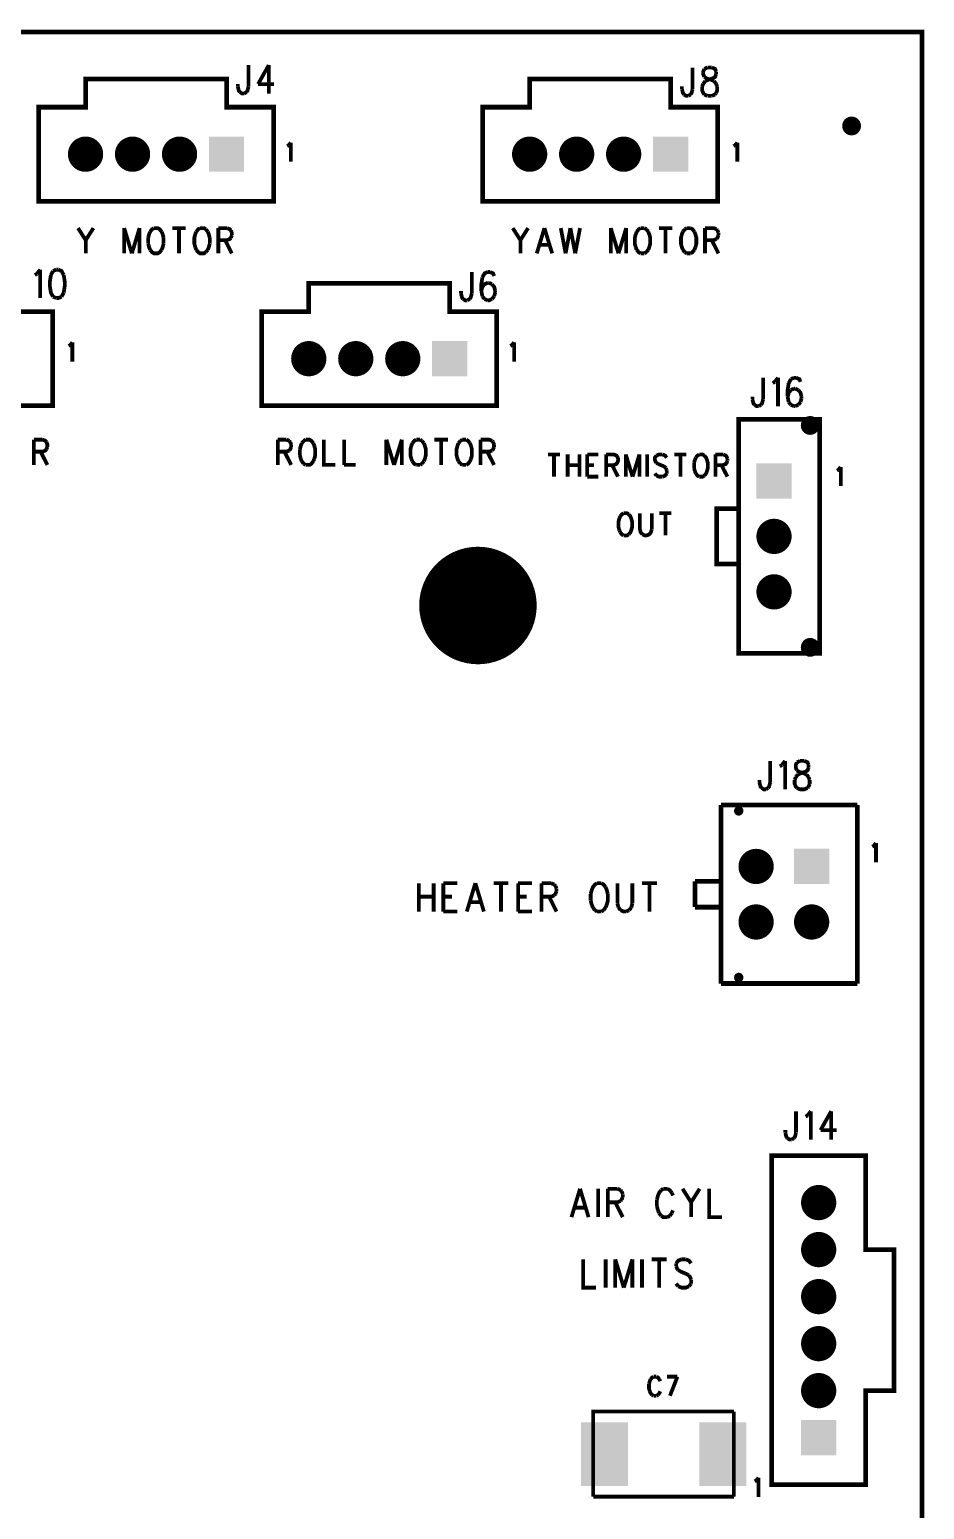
# Model space of a CAD drawing. Extents: x 7.77 to 13.51, y 7.55 to 13.01.
# Drawn here: x 11.601 to 13.505, y 9.857 to 13.005 of the extents above; entities that cross this region are included whole.
import ezdxf

# ---------------------------------------------------------------- set-up
doc = ezdxf.new("R2010")
doc.units = 0
doc.layers.get('0').update_dxf_attribs({"linetype": 'CONTINUOUS'})
doc.layers.add('ASSEMBLY_PHO', color=7, linetype='CONTINUOUS')

# ---------------------------------------------------------------- blocks, each defined once
blk = doc.blocks.new('SQUARE_3')
blk.add_solid([(-0.0375, -0.0375), (-0.0375, 0.0375), (0.0375, -0.0375), (0.0375, 0.0375)])
blk = doc.blocks.new('ROUND_4')
at = {"const_width": 0.0375}
blk.add_lwpolyline([(-0.01875, 0, 1), (0.01875, 0, 1)], format="xyb", close=True, dxfattribs=at)
blk = doc.blocks.new('ROUND_25')
at = {"const_width": 0.02}
blk.add_lwpolyline([(-0.01, 0, 1), (0.01, 0, 1)], format="xyb", close=True, dxfattribs=at)
blk = doc.blocks.new('ROUND_27')
at = {"const_width": 0.01}
blk.add_lwpolyline([(-0.005, 0, 1), (0.005, 0, 1)], format="xyb", close=True, dxfattribs=at)
blk = doc.blocks.new('ROUND_184')
at = {"const_width": 0.125}
blk.add_lwpolyline([(-0.0625, 0, 1), (0.0625, 0, 1)], format="xyb", close=True, dxfattribs=at)
blk = doc.blocks.new('RECTANGLE_188')
blk.add_solid([(-0.05, -0.0675), (-0.05, 0.0675), (0.05, -0.0675), (0.05, 0.0675)])

msp = doc.modelspace()

# ---------------------------------------------------------------- linework, layer by layer
at = {"layer": 'ASSEMBLY_PHO'}
for points, const_width in [([(8, 8), (13.5, 8), (13.5, 13), (8, 13), (8, 8)], 0.01), ([(12.06672, 12.92937), (12.06672, 12.88337)], 0.008), ([(12.1099, 12.92937), (12.08718, 12.88912)], 0.008), ([(12.1099, 12.92937), (12.1099, 12.869)], 0.008), ([(13.01172, 12.92437), (13.01172, 12.87837)], 0.008), ([(13.03672, 12.9215), (13.03445, 12.91575), (13.03445, 12.91), (13.03672, 12.90425)], 0.008), ([(13.04354, 12.92437), (13.03672, 12.9215)], 0.008), ([(13.03672, 12.90425), (13.04127, 12.90137)], 0.008), ([(13.04127, 12.90137), (13.05036, 12.8985), (13.05718, 12.89562)], 0.008), ([(13.05263, 12.92437), (13.04354, 12.92437)], 0.008), ([(13.04581, 12.8985), (13.0549, 12.90137)], 0.008), ([(13.06172, 12.91575), (13.05945, 12.9215), (13.05263, 12.92437)], 0.008), ([(13.0549, 12.90137), (13.05945, 12.90425), (13.06172, 12.91)], 0.008), ([(13.06172, 12.91), (13.06172, 12.91575)], 0.008), ([(11.62, 12.84), (11.62, 12.64), (12.12, 12.64), (12.12, 12.84), (12.02, 12.84), (12.02, 12.9), (11.72, 12.9), (11.72, 12.84), (11.62, 12.84)], 0.01), ([(12.044, 12.88337), (12.044, 12.88912)], 0.008), ([(12.04854, 12.87187), (12.04627, 12.87475), (12.044, 12.88337)], 0.008), ([(12.05763, 12.869), (12.05309, 12.869), (12.04854, 12.87187)], 0.008), ([(12.06218, 12.87187), (12.05763, 12.869)], 0.008), ([(12.06672, 12.88337), (12.06445, 12.87475), (12.06218, 12.87187)], 0.008), ([(12.08718, 12.88912), (12.12127, 12.88912)], 0.008), ([(12.565, 12.84), (12.565, 12.64), (13.065, 12.64), (13.065, 12.84), (12.965, 12.84), (12.965, 12.9), (12.665, 12.9), (12.665, 12.84), (12.565, 12.84)], 0.01), ([(12.989, 12.87837), (12.989, 12.88412)], 0.008), ([(12.99354, 12.86687), (12.99127, 12.86975), (12.989, 12.87837)], 0.008), ([(13.01172, 12.87837), (13.00945, 12.86975), (13.00718, 12.86687)], 0.008), ([(13.03218, 12.88412), (13.03445, 12.88987)], 0.008), ([(13.03672, 12.86687), (13.03445, 12.86975), (13.03218, 12.8755), (13.03218, 12.88412)], 0.008), ([(13.03445, 12.88987), (13.039, 12.89562)], 0.008), ([(13.039, 12.89562), (13.04581, 12.8985)], 0.008), ([(13.05718, 12.89562), (13.06172, 12.88987)], 0.008), ([(13.06172, 12.88987), (13.064, 12.88412)], 0.008), ([(13.064, 12.88412), (13.064, 12.8755), (13.06172, 12.86975)], 0.008), ([(13.00263, 12.864), (12.99809, 12.864), (12.99354, 12.86687)], 0.008), ([(13.00718, 12.86687), (13.00263, 12.864)], 0.008), ([(13.04354, 12.864), (13.03672, 12.86687)], 0.008), ([(13.05263, 12.864), (13.04354, 12.864)], 0.008), ([(13.05945, 12.86687), (13.05263, 12.864)], 0.008), ([(13.06172, 12.86975), (13.05945, 12.86687)], 0.008), ([(12.149, 12.75693), (12.15218, 12.75887)], 0.008), ([(12.15218, 12.75887), (12.15695, 12.76468)], 0.008), ([(12.15695, 12.76468), (12.15695, 12.724)], 0.008), ([(13.099, 12.75693), (13.10218, 12.75887)], 0.008), ([(13.10218, 12.75887), (13.10695, 12.76468)], 0.008), ([(13.10695, 12.76468), (13.10695, 12.724)], 0.008), ([(11.704, 12.58281), (11.72036, 12.55718)], 0.008), ([(11.73672, 12.58281), (11.72036, 12.55718)], 0.008), ([(11.72036, 12.55718), (11.72036, 12.529)], 0.008), ([(11.80218, 12.58281), (11.80218, 12.529)], 0.008), ([(11.80218, 12.58281), (11.81854, 12.529)], 0.008), ([(11.8349, 12.58281), (11.81854, 12.529)], 0.008), ([(11.8349, 12.58281), (11.8349, 12.529)], 0.008), ([(11.8574, 12.57512), (11.85536, 12.57), (11.85331, 12.56231)], 0.008), ([(11.85331, 12.56231), (11.85331, 12.5495)], 0.008), ([(11.86559, 12.58281), (11.8615, 12.58025), (11.8574, 12.57512)], 0.008), ([(11.88195, 12.57512), (11.87786, 12.58025), (11.87377, 12.58281), (11.86559, 12.58281)], 0.008), ([(11.88604, 12.56231), (11.884, 12.57), (11.88195, 12.57512)], 0.008), ([(11.88604, 12.5495), (11.88604, 12.56231)], 0.008), ([(11.90445, 12.58281), (11.93309, 12.58281)], 0.008), ([(11.91877, 12.58281), (11.91877, 12.529)], 0.008), ([(11.95354, 12.57), (11.9515, 12.56231), (11.9515, 12.5495), (11.95354, 12.54181)], 0.008), ([(11.95559, 12.57512), (11.95354, 12.57)], 0.008), ([(11.96377, 12.58281), (11.95968, 12.58025), (11.95559, 12.57512)], 0.008), ([(11.97604, 12.58025), (11.97195, 12.58281), (11.96377, 12.58281)], 0.008), ([(11.98013, 12.57512), (11.97604, 12.58025)], 0.008), ([(11.98422, 12.56231), (11.98218, 12.57), (11.98013, 12.57512)], 0.008), ([(11.98422, 12.5495), (11.98422, 12.56231)], 0.008), ([(12.00263, 12.58281), (12.00263, 12.529)], 0.008), ([(12.00263, 12.58281), (12.02104, 12.58281)], 0.008), ([(12.02104, 12.55718), (12.00263, 12.55718)], 0.008), ([(12.01695, 12.55718), (12.03127, 12.529)], 0.008), ([(12.02104, 12.58281), (12.02718, 12.58025), (12.02922, 12.57768)], 0.008), ([(12.02922, 12.56231), (12.02718, 12.55975), (12.02104, 12.55718)], 0.008), ([(12.02922, 12.57768), (12.03127, 12.57256), (12.03127, 12.56743)], 0.008), ([(12.03127, 12.56743), (12.02922, 12.56231)], 0.008), ([(12.629, 12.58281), (12.64536, 12.55718)], 0.008), ([(12.66172, 12.58281), (12.64536, 12.55718)], 0.008), ([(12.64536, 12.55718), (12.64536, 12.529)], 0.008), ([(12.6965, 12.58281), (12.68013, 12.529)], 0.008), ([(12.6965, 12.58281), (12.71286, 12.529)], 0.008), ([(12.73127, 12.58281), (12.7415, 12.529)], 0.008), ([(12.75172, 12.58281), (12.7415, 12.529)], 0.008), ([(12.75172, 12.58281), (12.76195, 12.529)], 0.008), ([(12.77218, 12.58281), (12.76195, 12.529)], 0.008), ([(12.83763, 12.58281), (12.83763, 12.529)], 0.008), ([(12.83763, 12.58281), (12.854, 12.529)], 0.008), ([(12.87036, 12.58281), (12.854, 12.529)], 0.008), ([(12.87036, 12.58281), (12.87036, 12.529)], 0.008), ([(12.89081, 12.57), (12.88877, 12.56231), (12.88877, 12.5495), (12.89081, 12.54181)], 0.008), ([(12.89286, 12.57512), (12.89081, 12.57)], 0.008), ([(12.90104, 12.58281), (12.89695, 12.58025), (12.89286, 12.57512)], 0.008), ([(12.90922, 12.58281), (12.90104, 12.58281)], 0.008), ([(12.91331, 12.58025), (12.90922, 12.58281)], 0.008), ([(12.9174, 12.57512), (12.91331, 12.58025)], 0.008), ([(12.9174, 12.53668), (12.91945, 12.54181), (12.9215, 12.5495), (12.9215, 12.56231), (12.91945, 12.57), (12.9174, 12.57512)], 0.008), ([(12.9399, 12.58281), (12.96854, 12.58281)], 0.008), ([(12.95422, 12.58281), (12.95422, 12.529)], 0.008), ([(12.99104, 12.57512), (12.989, 12.57), (12.98695, 12.56231), (12.98695, 12.5495), (12.989, 12.54181), (12.99104, 12.53668)], 0.008), ([(12.99513, 12.58025), (12.99104, 12.57512)], 0.008), ([(12.99922, 12.58281), (12.99513, 12.58025)], 0.008), ([(13.0074, 12.58281), (12.99922, 12.58281)], 0.008), ([(13.01559, 12.57512), (13.0115, 12.58025), (13.0074, 12.58281)], 0.008), ([(13.01763, 12.57), (13.01559, 12.57512)], 0.008), ([(13.01763, 12.54181), (13.01968, 12.5495), (13.01968, 12.56231), (13.01763, 12.57)], 0.008), ([(13.03809, 12.58281), (13.03809, 12.529)], 0.008), ([(13.03809, 12.58281), (13.0565, 12.58281), (13.06263, 12.58025)], 0.008), ([(13.0565, 12.55718), (13.03809, 12.55718)], 0.008), ([(13.0524, 12.55718), (13.06672, 12.529)], 0.008), ([(13.06263, 12.55975), (13.0565, 12.55718)], 0.008), ([(13.06263, 12.58025), (13.06468, 12.57768)], 0.008), ([(13.06672, 12.56743), (13.06468, 12.56231), (13.06263, 12.55975)], 0.008), ([(13.06468, 12.57768), (13.06672, 12.57256)], 0.008), ([(13.06672, 12.57256), (13.06672, 12.56743)], 0.008), ([(11.85331, 12.5495), (11.85536, 12.54181), (11.8574, 12.53668)], 0.008), ([(11.8574, 12.53668), (11.8615, 12.53156), (11.86559, 12.529), (11.87377, 12.529), (11.87786, 12.53156), (11.88195, 12.53668)], 0.008), ([(11.88195, 12.53668), (11.884, 12.54181), (11.88604, 12.5495)], 0.008), ([(11.95354, 12.54181), (11.95559, 12.53668)], 0.008), ([(11.95559, 12.53668), (11.95968, 12.53156), (11.96377, 12.529), (11.97195, 12.529), (11.97604, 12.53156)], 0.008), ([(11.97604, 12.53156), (11.98013, 12.53668)], 0.008), ([(11.98013, 12.53668), (11.98218, 12.54181), (11.98422, 12.5495)], 0.008), ([(12.68627, 12.54693), (12.70672, 12.54693)], 0.008), ([(12.89081, 12.54181), (12.89286, 12.53668)], 0.008), ([(12.89286, 12.53668), (12.89695, 12.53156), (12.90104, 12.529)], 0.008), ([(12.90104, 12.529), (12.90922, 12.529)], 0.008), ([(12.90922, 12.529), (12.91331, 12.53156)], 0.008), ([(12.91331, 12.53156), (12.9174, 12.53668)], 0.008), ([(12.99104, 12.53668), (12.99513, 12.53156)], 0.008), ([(12.99513, 12.53156), (12.99922, 12.529)], 0.008), ([(12.99922, 12.529), (13.0074, 12.529)], 0.008), ([(13.0074, 12.529), (13.0115, 12.53156), (13.01559, 12.53668)], 0.008), ([(13.01559, 12.53668), (13.01763, 12.54181)], 0.008), ([(11.61672, 12.48575), (11.62354, 12.49437)], 0.008), ([(11.62354, 12.49437), (11.62354, 12.434)], 0.008), ([(11.65763, 12.49437), (11.65081, 12.4915)], 0.008), ([(11.66218, 12.49437), (11.65763, 12.49437)], 0.008), ([(11.67354, 12.48287), (11.669, 12.4915), (11.66218, 12.49437)], 0.008), ([(11.15, 12.405), (11.15, 12.205), (11.65, 12.205), (11.65, 12.405), (11.55, 12.405), (11.55, 12.465), (11.25, 12.465), (11.25, 12.405), (11.15, 12.405)], 0.01), ([(11.61218, 12.48287), (11.61672, 12.48575)], 0.008), ([(11.64627, 12.48287), (11.644, 12.4685), (11.644, 12.45987)], 0.008), ([(11.65081, 12.4915), (11.64627, 12.48287)], 0.008), ([(11.67581, 12.4685), (11.67354, 12.48287)], 0.008), ([(11.67581, 12.45987), (11.67581, 12.4685)], 0.008), ([(12.095, 12.405), (12.095, 12.205), (12.595, 12.205), (12.595, 12.405), (12.495, 12.405), (12.495, 12.465), (12.195, 12.465), (12.195, 12.405), (12.095, 12.405)], 0.01), ([(12.54172, 12.48937), (12.54172, 12.44337)], 0.008), ([(12.56445, 12.47787), (12.56218, 12.4635), (12.56218, 12.44912)], 0.008), ([(12.57581, 12.46637), (12.569, 12.4635), (12.56445, 12.45775), (12.56218, 12.44912)], 0.008), ([(12.57581, 12.48937), (12.569, 12.4865), (12.56445, 12.47787)], 0.008), ([(12.58036, 12.48937), (12.57581, 12.48937)], 0.008), ([(12.57809, 12.46637), (12.57581, 12.46637)], 0.008), ([(12.5849, 12.4635), (12.57809, 12.46637)], 0.008), ([(12.58945, 12.48075), (12.58718, 12.4865), (12.58036, 12.48937)], 0.008), ([(12.59172, 12.44912), (12.58945, 12.45775), (12.5849, 12.4635)], 0.008), ([(11.644, 12.45987), (11.64627, 12.4455), (11.65081, 12.43687)], 0.008), ([(11.65081, 12.43687), (11.65763, 12.434)], 0.008), ([(11.65763, 12.434), (11.66218, 12.434), (11.669, 12.43687)], 0.008), ([(11.669, 12.43687), (11.67354, 12.4455)], 0.008), ([(11.67354, 12.4455), (11.67581, 12.45987)], 0.008), ([(12.519, 12.44337), (12.519, 12.44912)], 0.008), ([(12.52354, 12.43187), (12.52127, 12.43475), (12.519, 12.44337)], 0.008), ([(12.53263, 12.429), (12.52809, 12.429), (12.52354, 12.43187)], 0.008), ([(12.53718, 12.43187), (12.53263, 12.429)], 0.008), ([(12.54172, 12.44337), (12.53945, 12.43475), (12.53718, 12.43187)], 0.008), ([(12.56218, 12.44912), (12.56445, 12.43762)], 0.008), ([(12.56445, 12.43762), (12.569, 12.43187)], 0.008), ([(12.569, 12.43187), (12.57581, 12.429)], 0.008), ([(12.57581, 12.429), (12.57809, 12.429), (12.5849, 12.43187)], 0.008), ([(12.5849, 12.43187), (12.58945, 12.43762)], 0.008), ([(12.58945, 12.43762), (12.59172, 12.44625)], 0.008), ([(12.59172, 12.44625), (12.59172, 12.44912)], 0.008), ([(11.68718, 12.33387), (11.69195, 12.33968)], 0.008), ([(11.69195, 12.33968), (11.69195, 12.299)], 0.008), ([(12.62718, 12.33387), (12.63195, 12.33968)], 0.008), ([(12.63195, 12.33968), (12.63195, 12.299)], 0.008), ([(11.684, 12.33193), (11.68718, 12.33387)], 0.008), ([(12.624, 12.33193), (12.62718, 12.33387)], 0.008), ([(13.16172, 12.26437), (13.16172, 12.21837)], 0.008), ([(13.18218, 12.25287), (13.18672, 12.25575)], 0.008), ([(13.18672, 12.25575), (13.19354, 12.26437)], 0.008), ([(13.19354, 12.26437), (13.19354, 12.204)], 0.008), ([(13.21627, 12.25287), (13.214, 12.2385), (13.214, 12.22412)], 0.008), ([(13.22081, 12.2615), (13.21627, 12.25287)], 0.008), ([(13.22763, 12.26437), (13.22081, 12.2615)], 0.008), ([(13.22763, 12.24137), (13.22081, 12.2385)], 0.008), ([(13.23218, 12.26437), (13.22763, 12.26437)], 0.008), ([(13.2299, 12.24137), (13.22763, 12.24137)], 0.008), ([(13.23672, 12.2385), (13.2299, 12.24137)], 0.008), ([(13.24127, 12.25575), (13.239, 12.2615), (13.23218, 12.26437)], 0.008), ([(13.139, 12.21837), (13.139, 12.22412)], 0.008), ([(13.14354, 12.20687), (13.14127, 12.20975), (13.139, 12.21837)], 0.008), ([(13.16172, 12.21837), (13.15945, 12.20975), (13.15718, 12.20687)], 0.008), ([(13.22081, 12.2385), (13.21627, 12.23275), (13.214, 12.22412)], 0.008), ([(13.214, 12.22412), (13.21627, 12.21262)], 0.008), ([(13.21627, 12.21262), (13.22081, 12.20687)], 0.008), ([(13.24354, 12.22412), (13.24127, 12.23275), (13.23672, 12.2385)], 0.008), ([(13.23672, 12.20687), (13.24127, 12.21262)], 0.008), ([(13.24127, 12.21262), (13.24354, 12.22125)], 0.008), ([(13.24354, 12.22125), (13.24354, 12.22412)], 0.008), ([(13.15263, 12.204), (13.14809, 12.204), (13.14354, 12.20687)], 0.008), ([(13.15718, 12.20687), (13.15263, 12.204)], 0.008), ([(13.22081, 12.20687), (13.22763, 12.204)], 0.008), ([(13.22763, 12.204), (13.2299, 12.204)], 0.008), ([(13.2299, 12.204), (13.23672, 12.20687)], 0.008), ([(13.11, 12.176), (13.11, 11.678), (13.282, 11.678), (13.282, 12.176), (13.11, 12.176)], 0.01), ([(11.61013, 12.13281), (11.61013, 12.079)], 0.008), ([(11.61013, 12.13281), (11.62854, 12.13281)], 0.008), ([(11.62854, 12.13281), (11.63468, 12.13025), (11.63672, 12.12768)], 0.008), ([(11.63672, 12.12768), (11.63877, 12.12256), (11.63877, 12.11743)], 0.008), ([(11.63877, 12.11743), (11.63672, 12.11231)], 0.008), ([(12.129, 12.13281), (12.129, 12.079)], 0.008), ([(12.129, 12.13281), (12.1474, 12.13281)], 0.008), ([(12.1474, 12.13281), (12.15354, 12.13025)], 0.008), ([(12.15354, 12.13025), (12.15559, 12.12768)], 0.008), ([(12.15763, 12.11743), (12.15559, 12.11231), (12.15354, 12.10975)], 0.008), ([(12.15559, 12.12768), (12.15763, 12.12256)], 0.008), ([(12.15763, 12.12256), (12.15763, 12.11743)], 0.008), ([(12.18013, 12.12512), (12.17809, 12.12), (12.17604, 12.11231)], 0.008), ([(12.18422, 12.13025), (12.18013, 12.12512)], 0.008), ([(12.18831, 12.13281), (12.18422, 12.13025)], 0.008), ([(12.20468, 12.12512), (12.20059, 12.13025), (12.1965, 12.13281), (12.18831, 12.13281)], 0.008), ([(12.20672, 12.12), (12.20468, 12.12512)], 0.008), ([(12.20672, 12.09181), (12.20877, 12.0995), (12.20877, 12.11231), (12.20672, 12.12)], 0.008), ([(12.22718, 12.13281), (12.22718, 12.079), (12.25172, 12.079)], 0.008), ([(12.27013, 12.13281), (12.27013, 12.079)], 0.008), ([(12.36013, 12.13281), (12.36013, 12.079)], 0.008), ([(12.36013, 12.13281), (12.3765, 12.079)], 0.008), ([(12.39286, 12.13281), (12.3765, 12.079)], 0.008), ([(12.39286, 12.13281), (12.39286, 12.079)], 0.008), ([(12.41331, 12.12), (12.41127, 12.11231), (12.41127, 12.0995), (12.41331, 12.09181)], 0.008), ([(12.41536, 12.12512), (12.41331, 12.12)], 0.008), ([(12.42354, 12.13281), (12.41945, 12.13025), (12.41536, 12.12512)], 0.008), ([(12.43172, 12.13281), (12.42354, 12.13281)], 0.008), ([(12.43581, 12.13025), (12.43172, 12.13281)], 0.008), ([(12.4399, 12.12512), (12.43581, 12.13025)], 0.008), ([(12.4399, 12.08668), (12.44195, 12.09181), (12.444, 12.0995), (12.444, 12.11231), (12.44195, 12.12), (12.4399, 12.12512)], 0.008), ([(12.4624, 12.13281), (12.49104, 12.13281)], 0.008), ([(12.47672, 12.13281), (12.47672, 12.079)], 0.008), ([(12.51354, 12.12512), (12.5115, 12.12), (12.50945, 12.11231), (12.50945, 12.0995), (12.5115, 12.09181), (12.51354, 12.08668)], 0.008), ([(12.51763, 12.13025), (12.51354, 12.12512)], 0.008), ([(12.52172, 12.13281), (12.51763, 12.13025)], 0.008), ([(12.5299, 12.13281), (12.52172, 12.13281)], 0.008), ([(12.53809, 12.12512), (12.534, 12.13025), (12.5299, 12.13281)], 0.008), ([(12.54013, 12.12), (12.53809, 12.12512)], 0.008), ([(12.54013, 12.09181), (12.54218, 12.0995), (12.54218, 12.11231), (12.54013, 12.12)], 0.008), ([(12.56059, 12.13281), (12.56059, 12.079)], 0.008), ([(12.56059, 12.13281), (12.579, 12.13281), (12.58513, 12.13025)], 0.008), ([(12.58513, 12.13025), (12.58718, 12.12768)], 0.008), ([(12.58922, 12.11743), (12.58718, 12.11231), (12.58513, 12.10975)], 0.008), ([(12.58718, 12.12768), (12.58922, 12.12256)], 0.008), ([(12.58922, 12.12256), (12.58922, 12.11743)], 0.008), ([(11.62854, 12.10718), (11.61013, 12.10718)], 0.008), ([(11.62445, 12.10718), (11.63877, 12.079)], 0.008), ([(11.63672, 12.11231), (11.63468, 12.10975), (11.62854, 12.10718)], 0.008), ([(12.1474, 12.10718), (12.129, 12.10718)], 0.008), ([(12.14331, 12.10718), (12.15763, 12.079)], 0.008), ([(12.15354, 12.10975), (12.1474, 12.10718)], 0.008), ([(12.17604, 12.11231), (12.17604, 12.0995)], 0.008), ([(12.17604, 12.0995), (12.17809, 12.09181), (12.18013, 12.08668)], 0.008), ([(12.18013, 12.08668), (12.18422, 12.08156)], 0.008), ([(12.18831, 12.079), (12.1965, 12.079), (12.20059, 12.08156), (12.20468, 12.08668)], 0.008), ([(12.20468, 12.08668), (12.20672, 12.09181)], 0.008), ([(12.41331, 12.09181), (12.41536, 12.08668)], 0.008), ([(12.41536, 12.08668), (12.41945, 12.08156), (12.42354, 12.079)], 0.008), ([(12.43581, 12.08156), (12.4399, 12.08668)], 0.008), ([(12.51354, 12.08668), (12.51763, 12.08156)], 0.008), ([(12.5299, 12.079), (12.534, 12.08156), (12.53809, 12.08668)], 0.008), ([(12.53809, 12.08668), (12.54013, 12.09181)], 0.008), ([(12.579, 12.10718), (12.56059, 12.10718)], 0.008), ([(12.5749, 12.10718), (12.58922, 12.079)], 0.008), ([(12.58513, 12.10975), (12.579, 12.10718)], 0.008), ([(12.704, 12.10125), (12.72945, 12.10125)], 0.008), ([(12.71672, 12.10125), (12.71672, 12.054)], 0.008), ([(12.74581, 12.10125), (12.74581, 12.054)], 0.008), ([(12.77127, 12.10125), (12.77127, 12.054)], 0.008), ([(12.78763, 12.10125), (12.78763, 12.054)], 0.008), ([(12.78763, 12.10125), (12.81127, 12.10125)], 0.008), ([(12.82763, 12.10125), (12.82763, 12.054)], 0.008), ([(12.82763, 12.10125), (12.844, 12.10125), (12.84945, 12.099), (12.85127, 12.09675), (12.85309, 12.09225), (12.85309, 12.08775), (12.85127, 12.08325), (12.84945, 12.081), (12.844, 12.07875), (12.82763, 12.07875)], 0.008), ([(12.86945, 12.10125), (12.86945, 12.054)], 0.008), ([(12.86945, 12.10125), (12.884, 12.054)], 0.008), ([(12.89854, 12.10125), (12.884, 12.054)], 0.008), ([(12.89854, 12.10125), (12.89854, 12.054)], 0.008), ([(12.9149, 12.10125), (12.9149, 12.054)], 0.008), ([(12.9349, 12.099), (12.93127, 12.0945), (12.93127, 12.09), (12.93309, 12.0855), (12.9349, 12.08325)], 0.008), ([(12.94763, 12.10125), (12.94036, 12.10125), (12.9349, 12.099)], 0.008), ([(12.9349, 12.08325), (12.93854, 12.081)], 0.008), ([(12.95672, 12.0945), (12.95309, 12.099), (12.94763, 12.10125)], 0.008), ([(12.97309, 12.10125), (12.99854, 12.10125)], 0.008), ([(12.98581, 12.10125), (12.98581, 12.054)], 0.008), ([(13.01672, 12.09), (13.0149, 12.08325)], 0.008), ([(13.0149, 12.08325), (13.0149, 12.072)], 0.008), ([(13.01854, 12.0945), (13.01672, 12.09)], 0.008), ([(13.02581, 12.10125), (13.02218, 12.099), (13.01854, 12.0945)], 0.008), ([(13.03672, 12.099), (13.03309, 12.10125), (13.02581, 12.10125)], 0.008), ([(13.03672, 12.05625), (13.04036, 12.06075), (13.04218, 12.06525), (13.044, 12.072), (13.044, 12.08325), (13.04218, 12.09), (13.04036, 12.0945), (13.03672, 12.099)], 0.008), ([(13.06036, 12.10125), (13.06036, 12.054)], 0.008), ([(13.06036, 12.10125), (13.07672, 12.10125)], 0.008), ([(13.07672, 12.10125), (13.08218, 12.099), (13.084, 12.09675), (13.08581, 12.09225)], 0.008), ([(13.08581, 12.08775), (13.084, 12.08325), (13.08218, 12.081), (13.07672, 12.07875)], 0.008), ([(13.08581, 12.09225), (13.08581, 12.08775)], 0.008), ([(12.18422, 12.08156), (12.18831, 12.079)], 0.008), ([(12.27013, 12.079), (12.29468, 12.079)], 0.008), ([(12.42354, 12.079), (12.43172, 12.079)], 0.008), ([(12.43172, 12.079), (12.43581, 12.08156)], 0.008), ([(12.51763, 12.08156), (12.52172, 12.079)], 0.008), ([(12.52172, 12.079), (12.5299, 12.079)], 0.008), ([(12.74581, 12.07875), (12.77127, 12.07875)], 0.008), ([(12.78763, 12.07875), (12.80218, 12.07875)], 0.008), ([(12.78763, 12.054), (12.81127, 12.054)], 0.008), ([(12.84036, 12.07875), (12.85309, 12.054)], 0.008), ([(12.9349, 12.05625), (12.93127, 12.06075)], 0.008), ([(12.94763, 12.054), (12.94036, 12.054), (12.9349, 12.05625)], 0.008), ([(12.93854, 12.081), (12.94945, 12.0765), (12.95309, 12.07425), (12.9549, 12.072)], 0.008), ([(12.95672, 12.06075), (12.95309, 12.05625), (12.94763, 12.054)], 0.008), ([(12.9549, 12.072), (12.95672, 12.0675)], 0.008), ([(12.95672, 12.0675), (12.95672, 12.06075)], 0.008), ([(13.0149, 12.072), (13.01672, 12.06525)], 0.008), ([(13.01672, 12.06525), (13.01854, 12.06075)], 0.008), ([(13.01854, 12.06075), (13.02218, 12.05625), (13.02581, 12.054)], 0.008), ([(13.02581, 12.054), (13.03309, 12.054), (13.03672, 12.05625)], 0.008), ([(13.07672, 12.07875), (13.06036, 12.07875)], 0.008), ([(13.07309, 12.07875), (13.08581, 12.054)], 0.008), ([(13.319, 12.06693), (13.32218, 12.06887)], 0.008), ([(13.32218, 12.06887), (13.32695, 12.07468)], 0.008), ([(13.32695, 12.07468), (13.32695, 12.034)], 0.008), ([(12.85581, 11.965), (12.854, 11.95825), (12.854, 11.947), (12.85581, 11.94025)], 0.008), ([(12.85763, 11.9695), (12.85581, 11.965)], 0.008), ([(12.8649, 11.97625), (12.86127, 11.974), (12.85763, 11.9695)], 0.008), ([(12.87581, 11.974), (12.87218, 11.97625), (12.8649, 11.97625)], 0.008), ([(12.87581, 11.93125), (12.87945, 11.93575), (12.88127, 11.94025), (12.88309, 11.947), (12.88309, 11.95825), (12.88127, 11.965), (12.87945, 11.9695), (12.87581, 11.974)], 0.008), ([(12.89945, 11.97625), (12.89945, 11.9425), (12.90127, 11.93575), (12.9049, 11.93125)], 0.008), ([(12.9249, 11.9425), (12.9249, 11.97625)], 0.008), ([(12.94127, 11.97625), (12.96672, 11.97625)], 0.008), ([(12.954, 11.97625), (12.954, 11.929)], 0.008), ([(13.063, 11.986), (13.063, 11.868), (13.11, 11.868), (13.11, 11.986), (13.063, 11.986)], 0.01), ([(12.85581, 11.94025), (12.85763, 11.93575)], 0.008), ([(12.85763, 11.93575), (12.86127, 11.93125), (12.8649, 11.929)], 0.008), ([(12.8649, 11.929), (12.87218, 11.929), (12.87581, 11.93125)], 0.008), ([(12.9049, 11.93125), (12.91036, 11.929), (12.914, 11.929), (12.91945, 11.93125), (12.92309, 11.93575), (12.9249, 11.9425)], 0.008), ([(13.17672, 11.44937), (13.17672, 11.40337)], 0.008), ([(13.19718, 11.43787), (13.20172, 11.44075)], 0.008), ([(13.20172, 11.44075), (13.20854, 11.44937)], 0.008), ([(13.20854, 11.44937), (13.20854, 11.389)], 0.008), ([(13.23354, 11.4465), (13.23127, 11.44075), (13.23127, 11.435), (13.23354, 11.42925)], 0.008), ([(13.24036, 11.44937), (13.23354, 11.4465)], 0.008), ([(13.23354, 11.42925), (13.23809, 11.42637)], 0.008), ([(13.23581, 11.42062), (13.24263, 11.4235)], 0.008), ([(13.23809, 11.42637), (13.24718, 11.4235), (13.254, 11.42062)], 0.008), ([(13.24945, 11.44937), (13.24036, 11.44937)], 0.008), ([(13.24263, 11.4235), (13.25172, 11.42637)], 0.008), ([(13.25854, 11.44075), (13.25627, 11.4465), (13.24945, 11.44937)], 0.008), ([(13.25172, 11.42637), (13.25627, 11.42925), (13.25854, 11.435)], 0.008), ([(13.25854, 11.435), (13.25854, 11.44075)], 0.008), ([(13.154, 11.40337), (13.154, 11.40912)], 0.008), ([(13.15854, 11.39187), (13.15627, 11.39475), (13.154, 11.40337)], 0.008), ([(13.16763, 11.389), (13.16309, 11.389), (13.15854, 11.39187)], 0.008), ([(13.17218, 11.39187), (13.16763, 11.389)], 0.008), ([(13.17672, 11.40337), (13.17445, 11.39475), (13.17218, 11.39187)], 0.008), ([(13.229, 11.40912), (13.23127, 11.41487)], 0.008), ([(13.23354, 11.39187), (13.23127, 11.39475), (13.229, 11.4005), (13.229, 11.40912)], 0.008), ([(13.23127, 11.41487), (13.23581, 11.42062)], 0.008), ([(13.25627, 11.39187), (13.24945, 11.389), (13.24036, 11.389), (13.23354, 11.39187)], 0.008), ([(13.254, 11.42062), (13.25854, 11.41487)], 0.008), ([(13.25854, 11.39475), (13.25627, 11.39187)], 0.008), ([(13.25854, 11.41487), (13.26081, 11.40912)], 0.008), ([(13.26081, 11.4005), (13.25854, 11.39475)], 0.008), ([(13.26081, 11.40912), (13.26081, 11.4005)], 0.008), ([(13.07208, 10.97598), (13.07208, 11.3559)], 0.01), ([(13.07208, 11.3559), (13.36224, 11.3559)], 0.01), ([(13.36224, 11.3559), (13.36224, 10.97598)], 0.01), ([(13.394, 11.26693), (13.39718, 11.26887)], 0.008), ([(13.39718, 11.26887), (13.40195, 11.27468)], 0.008), ([(13.40195, 11.27468), (13.40195, 11.234)], 0.008), ([(12.429, 11.18937), (12.429, 11.129)], 0.008), ([(12.46081, 11.18937), (12.46081, 11.129)], 0.008), ([(12.48127, 11.18937), (12.48127, 11.129)], 0.008), ([(12.48127, 11.18937), (12.51081, 11.18937)], 0.008), ([(12.54945, 11.18937), (12.53127, 11.129)], 0.008), ([(12.54945, 11.18937), (12.56763, 11.129)], 0.008), ([(12.58809, 11.18937), (12.6199, 11.18937)], 0.008), ([(12.604, 11.18937), (12.604, 11.129)], 0.008), ([(12.64036, 11.18937), (12.64036, 11.129)], 0.008), ([(12.64036, 11.18937), (12.6699, 11.18937)], 0.008), ([(12.69036, 11.18937), (12.69036, 11.129)], 0.008), ([(12.69036, 11.18937), (12.71081, 11.18937)], 0.008), ([(12.71081, 11.18937), (12.71763, 11.1865)], 0.008), ([(12.71763, 11.1865), (12.7199, 11.18362)], 0.008), ([(12.7199, 11.18362), (12.72218, 11.17787)], 0.008), ([(12.72218, 11.17212), (12.7199, 11.16637)], 0.008), ([(12.72218, 11.17787), (12.72218, 11.17212)], 0.008), ([(12.80854, 11.18937), (12.804, 11.1865), (12.79945, 11.18075), (12.79718, 11.175), (12.7949, 11.16637)], 0.008), ([(12.81763, 11.18937), (12.80854, 11.18937)], 0.008), ([(12.82672, 11.18075), (12.82218, 11.1865), (12.81763, 11.18937)], 0.008), ([(12.83127, 11.16637), (12.829, 11.175), (12.82672, 11.18075)], 0.008), ([(12.85172, 11.18937), (12.85172, 11.14625)], 0.008), ([(12.88354, 11.14625), (12.88354, 11.18937)], 0.008), ([(12.904, 11.18937), (12.93581, 11.18937)], 0.008), ([(12.9199, 11.18937), (12.9199, 11.129)], 0.008), ([(13.07208, 11.1935), (13.01696, 11.1935)], 0.01), ([(13.01696, 11.1935), (13.01696, 11.13838)], 0.01), ([(13.07208, 11.13838), (13.07208, 11.1935)], 0.01), ([(12.429, 11.16062), (12.46081, 11.16062)], 0.008), ([(12.48127, 11.16062), (12.49945, 11.16062)], 0.008), ([(12.53809, 11.14912), (12.56081, 11.14912)], 0.008), ([(12.64036, 11.16062), (12.65854, 11.16062)], 0.008), ([(12.71081, 11.16062), (12.69036, 11.16062)], 0.008), ([(12.70627, 11.16062), (12.72218, 11.129)], 0.008), ([(12.71763, 11.1635), (12.71081, 11.16062)], 0.008), ([(12.7199, 11.16637), (12.71763, 11.1635)], 0.008), ([(12.7949, 11.16637), (12.7949, 11.152)], 0.008), ([(12.7949, 11.152), (12.79718, 11.14337)], 0.008), ([(12.79718, 11.14337), (12.79945, 11.13762)], 0.008), ([(12.82672, 11.13762), (12.829, 11.14337)], 0.008), ([(12.829, 11.14337), (12.83127, 11.152), (12.83127, 11.16637)], 0.008), ([(12.85172, 11.14625), (12.854, 11.13762)], 0.008), ([(12.88127, 11.13762), (12.88354, 11.14625)], 0.008), ([(13.01696, 11.13838), (13.07208, 11.13838)], 0.01), ([(12.48127, 11.129), (12.51081, 11.129)], 0.008), ([(12.64036, 11.129), (12.6699, 11.129)], 0.008), ([(12.79945, 11.13762), (12.804, 11.13187)], 0.008), ([(12.804, 11.13187), (12.80854, 11.129)], 0.008), ([(12.80854, 11.129), (12.81763, 11.129)], 0.008), ([(12.81763, 11.129), (12.82218, 11.13187)], 0.008), ([(12.82218, 11.13187), (12.82672, 11.13762)], 0.008), ([(12.854, 11.13762), (12.85854, 11.13187)], 0.008), ([(12.85854, 11.13187), (12.86536, 11.129), (12.8699, 11.129)], 0.008), ([(12.8699, 11.129), (12.87672, 11.13187)], 0.008), ([(12.87672, 11.13187), (12.88127, 11.13762)], 0.008), ([(13.36224, 10.97598), (13.07208, 10.97598)], 0.01), ([(13.23172, 10.70437), (13.23172, 10.65837)], 0.008), ([(13.25672, 10.69575), (13.26354, 10.70437)], 0.008), ([(13.26354, 10.70437), (13.26354, 10.644)], 0.008), ([(13.30672, 10.70437), (13.284, 10.66412)], 0.008), ([(13.30672, 10.70437), (13.30672, 10.644)], 0.008), ([(13.25218, 10.69287), (13.25672, 10.69575)], 0.008), ([(13.209, 10.65837), (13.209, 10.66412)], 0.008), ([(13.21354, 10.64687), (13.21127, 10.64975), (13.209, 10.65837)], 0.008), ([(13.22263, 10.644), (13.21809, 10.644), (13.21354, 10.64687)], 0.008), ([(13.22718, 10.64687), (13.22263, 10.644)], 0.008), ([(13.23172, 10.65837), (13.22945, 10.64975), (13.22718, 10.64687)], 0.008), ([(13.284, 10.66412), (13.31809, 10.66412)], 0.008), ([(13.38, 10.61), (13.18, 10.61), (13.18, 9.91), (13.38, 9.91), (13.38, 10.11), (13.44, 10.11), (13.44, 10.41), (13.38, 10.41), (13.38, 10.61)], 0.01), ([(12.77218, 10.53937), (12.754, 10.479)], 0.008), ([(12.77218, 10.53937), (12.79036, 10.479)], 0.008), ([(12.81081, 10.53937), (12.81081, 10.479)], 0.008), ([(12.83127, 10.53937), (12.83127, 10.479)], 0.008), ([(12.83127, 10.53937), (12.85172, 10.53937)], 0.008), ([(12.85172, 10.51062), (12.83127, 10.51062)], 0.008), ([(12.84718, 10.51062), (12.86309, 10.479)], 0.008), ([(12.85172, 10.53937), (12.85854, 10.5365)], 0.008), ([(12.85854, 10.5135), (12.85172, 10.51062)], 0.008), ([(12.85854, 10.5365), (12.86081, 10.53362)], 0.008), ([(12.86081, 10.51637), (12.85854, 10.5135)], 0.008), ([(12.86081, 10.53362), (12.86309, 10.52787)], 0.008), ([(12.86309, 10.52212), (12.86081, 10.51637)], 0.008), ([(12.86309, 10.52787), (12.86309, 10.52212)], 0.008), ([(12.9449, 10.5365), (12.94036, 10.53075), (12.93809, 10.525), (12.93581, 10.51637)], 0.008), ([(12.93581, 10.51637), (12.93581, 10.502)], 0.008), ([(12.94945, 10.53937), (12.9449, 10.5365)], 0.008), ([(12.95854, 10.53937), (12.94945, 10.53937)], 0.008), ([(12.96763, 10.53075), (12.96309, 10.5365), (12.95854, 10.53937)], 0.008), ([(12.9699, 10.525), (12.96763, 10.53075)], 0.008), ([(12.99036, 10.53937), (13.00854, 10.51062)], 0.008), ([(13.02672, 10.53937), (13.00854, 10.51062)], 0.008), ([(13.00854, 10.51062), (13.00854, 10.479)], 0.008), ([(13.04718, 10.53937), (13.04718, 10.479), (13.07445, 10.479)], 0.008), ([(12.76081, 10.49912), (12.78354, 10.49912)], 0.008), ([(12.93581, 10.502), (12.93809, 10.49337)], 0.008), ([(12.93809, 10.49337), (12.94036, 10.48762)], 0.008), ([(12.94036, 10.48762), (12.9449, 10.48187)], 0.008), ([(12.9449, 10.48187), (12.94945, 10.479), (12.95854, 10.479)], 0.008), ([(12.95854, 10.479), (12.96309, 10.48187)], 0.008), ([(12.96309, 10.48187), (12.96763, 10.48762)], 0.008), ([(12.96763, 10.48762), (12.9699, 10.49337)], 0.008), ([(12.779, 10.38937), (12.779, 10.329), (12.80627, 10.329)], 0.008), ([(12.82672, 10.38937), (12.82672, 10.329)], 0.008), ([(12.84718, 10.38937), (12.84718, 10.329)], 0.008), ([(12.84718, 10.38937), (12.86536, 10.329)], 0.008), ([(12.88354, 10.38937), (12.86536, 10.329)], 0.008), ([(12.88354, 10.38937), (12.88354, 10.329)], 0.008), ([(12.904, 10.38937), (12.904, 10.329)], 0.008), ([(12.92445, 10.38937), (12.95627, 10.38937)], 0.008), ([(12.94036, 10.38937), (12.94036, 10.329)], 0.008), ([(12.98809, 10.38937), (12.98127, 10.3865), (12.97672, 10.38075)], 0.008), ([(12.99718, 10.38937), (12.98809, 10.38937)], 0.008), ([(13.00854, 10.38075), (13.004, 10.3865), (12.99718, 10.38937)], 0.008), ([(12.97672, 10.38075), (12.97672, 10.375)], 0.008), ([(12.97672, 10.375), (12.979, 10.36925), (12.98127, 10.36637)], 0.008), ([(12.98127, 10.36637), (12.98581, 10.3635)], 0.008), ([(12.98581, 10.3635), (12.99945, 10.35775), (13.004, 10.35487)], 0.008), ([(13.004, 10.35487), (13.00627, 10.352), (13.00854, 10.34625)], 0.008), ([(12.98127, 10.33187), (12.97672, 10.33762)], 0.008), ([(13.004, 10.33187), (12.99718, 10.329), (12.98809, 10.329), (12.98127, 10.33187)], 0.008), ([(13.00854, 10.33762), (13.004, 10.33187)], 0.008), ([(13.00854, 10.34625), (13.00854, 10.33762)], 0.008), ([(12.92218, 10.13387), (12.92059, 10.13), (12.919, 10.12418)], 0.008), ([(12.92854, 10.13968), (12.92536, 10.13775), (12.92218, 10.13387)], 0.008), ([(12.9349, 10.13968), (12.92854, 10.13968)], 0.008), ([(12.94127, 10.13387), (12.93809, 10.13775), (12.9349, 10.13968)], 0.008), ([(12.94286, 10.13), (12.94127, 10.13387)], 0.008), ([(12.95718, 10.13968), (12.97945, 10.13968)], 0.008), ([(12.97945, 10.13968), (12.96354, 10.099)], 0.008), ([(12.919, 10.12418), (12.919, 10.1145), (12.92059, 10.10868)], 0.008), ([(12.92059, 10.10868), (12.92218, 10.10481), (12.92536, 10.10093)], 0.008), ([(12.92536, 10.10093), (12.92854, 10.099)], 0.008), ([(12.9349, 10.099), (12.93809, 10.10093)], 0.008), ([(12.93809, 10.10093), (12.94127, 10.10481), (12.94286, 10.10868)], 0.008), ([(12.92854, 10.099), (12.9349, 10.099)], 0.008), ([(12.80039, 9.88444), (12.80039, 10.06555), (13.0996, 10.06555)], 0.008), ([(13.0996, 10.06555), (13.0996, 9.88444)], 0.008), ([(13.144, 9.91693), (13.14718, 9.91887)], 0.008), ([(13.14718, 9.91887), (13.15195, 9.92468)], 0.008), ([(13.15195, 9.92468), (13.15195, 9.884)], 0.008), ([(13.0996, 9.88444), (12.80039, 9.88444)], 0.008)]:
    msp.add_lwpolyline(points, dxfattribs=dict(at, const_width=const_width))

# ---------------------------------------------------------------- block references
for name, p in [('ROUND_25', (13.35, 12.8)), ('ROUND_4', (11.72, 12.74)), ('ROUND_4', (11.82, 12.74)), ('ROUND_4', (11.92, 12.74)), ('SQUARE_3', (12.02, 12.74)), ('ROUND_4', (12.665, 12.74)), ('ROUND_4', (12.765, 12.74)), ('ROUND_4', (12.865, 12.74)), ('SQUARE_3', (12.965, 12.74)), ('ROUND_4', (12.195, 12.305)), ('ROUND_4', (12.295, 12.305)), ('ROUND_4', (12.395, 12.305)), ('SQUARE_3', (12.495, 12.305)), ('ROUND_25', (13.262, 12.163)), ('SQUARE_3', (13.185, 12.045)), ('ROUND_4', (13.185, 11.927)), ('ROUND_184', (12.555, 11.78)), ('ROUND_4', (13.185, 11.809)), ('ROUND_25', (13.262, 11.691)), ('ROUND_27', (13.10988, 11.34311)), ('ROUND_4', (13.14688, 11.225)), ('SQUARE_3', (13.265, 11.225)), ('ROUND_4', (13.14688, 11.10688)), ('ROUND_4', (13.265, 11.10688)), ('ROUND_27', (13.10988, 10.98877)), ('ROUND_4', (13.28, 10.51)), ('ROUND_4', (13.28, 10.41)), ('ROUND_4', (13.28, 10.31)), ('ROUND_4', (13.28, 10.21)), ('ROUND_4', (13.28, 10.11)), ('RECTANGLE_188', (12.82401, 9.975)), ('RECTANGLE_188', (13.07598, 9.975)), ('SQUARE_3', (13.28, 10.01))]:
    msp.add_blockref(name, p, dxfattribs=at)

doc.saveas('drawing.dxf')
